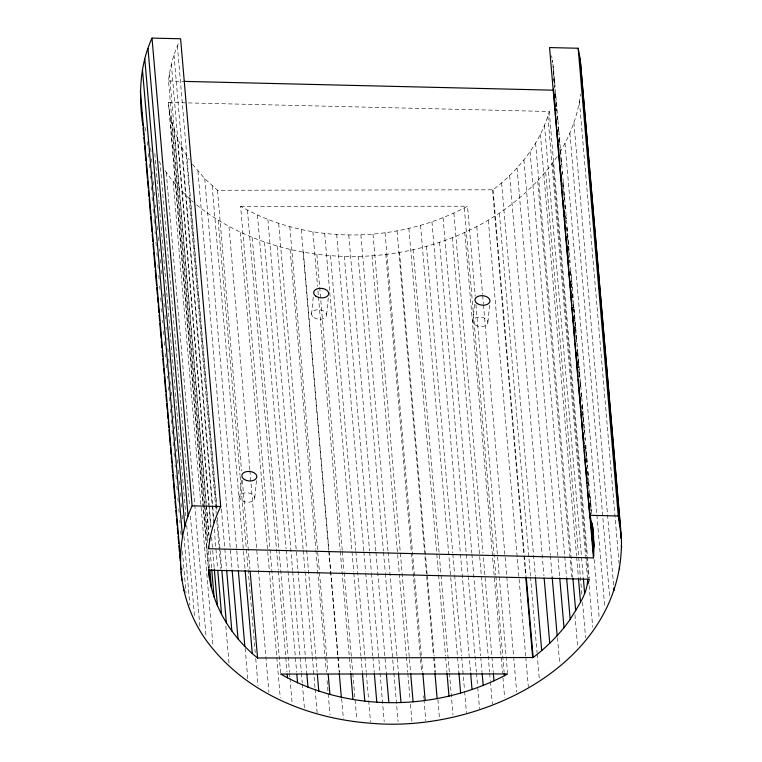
<?xml version="1.0" encoding="UTF-8"?>
<svg xmlns="http://www.w3.org/2000/svg" width="762" height="762" viewBox="0 0 762 762"><rect width="100%" height="100%" fill="white"/><g stroke="black" fill="none" stroke-linecap="round" stroke-linejoin="round"><path stroke-width="0.57" stroke-dasharray="3.81 2.86" d="M553.888 81.305L553.612 69.599L552.469 60.312L554.803 87.544M239.763 497.338L241.497 479.574M254.775 497.7L256.508 479.936M311.582 314.144L313.334 296.142M326.612 314.83L328.26 297.952M472.878 321.478L474.631 303.476M487.909 322.164L489.556 305.286M207.712 538.077L168.526 81.01C169.859 67.466 173.488 54.14 179.232 41.796M559.918 152.267C570.624 134.531 578.091 114.681 580.492 94.05M192.443 164.154L204.74 178.66L217.475 190.271L493.043 189.795C518.903 170.078 540.382 143.17 549.269 111.509L168.392 102.441L208.397 568.976M196.577 204.94C302.19 288.836 479.784 268.738 557.422 156.172M280.607 672.875L240.611 206.331C309.439 245.526 398.345 243.526 467.516 206.207L475.231 296.199M240.611 206.331L467.516 206.207M168.526 81.01L182.785 81.353M165.068 170.698C173.041 182.337 182.575 192.929 193.3 202.101M168.392 102.441C170.24 122.901 177.632 142.78 189.319 159.658M159.087 161.239L160.153 163.182L189.595 506.578M144.875 127.092L146.59 133.321M551.526 55.721L552.002 58.017M579.453 101.536L619.039 563.337M573.919 122.711L613.61 585.692M569.881 133.093L609.571 596.084M565.023 143.294L596.789 513.921M596.894 515.102L604.809 607.466M553.612 69.599L557.87 119.339M557.974 120.52L558.784 129.988M558.889 131.178L562.547 173.803M562.947 178.537L566.404 218.799M566.499 219.98L570.157 262.614M570.557 267.348L574.015 307.61M574.11 308.791L576.958 341.947M577.063 343.129L577.767 351.425M577.872 352.606L581.625 396.421M581.73 397.602L585.378 440.226M585.788 444.96L589.236 485.223M589.645 489.956L591.779 514.826M555.317 93.469L555.927 100.574M556.022 101.756L556.841 111.233M557.241 115.967L557.546 119.52M558.155 126.625L558.46 130.178M559.07 137.274L559.679 144.38M560.089 149.123L560.699 156.229M560.794 157.41L561.404 164.516M562.013 171.621L562.213 173.984M562.928 182.27L563.537 189.376M563.642 190.567L564.452 200.035M564.861 204.768L565.261 209.512M565.766 215.427L566.071 218.98M566.785 227.267L568.309 245.031M568.414 246.221L569.014 253.317M569.624 260.423L569.833 262.795M570.538 271.082L572.062 288.846M572.472 293.58L572.872 298.313M573.386 304.238L573.691 307.791M573.786 308.972L574.091 312.525M574.196 313.715L575.92 333.842M576.024 335.023L576.634 342.128M577.244 349.234L577.444 351.606M577.548 352.787L577.853 356.34M577.948 357.521L578.863 368.179M578.968 369.36L579.682 377.657M580.082 382.391L580.492 387.125M580.996 393.049L581.301 396.602M582.016 404.889L583.54 422.653M583.635 423.834L584.349 432.121M584.854 438.045L585.054 440.407M585.464 445.151L587.292 466.458M587.692 471.202L588.102 475.936M588.607 481.851L588.912 485.404M589.626 493.7L591.15 511.454M553.984 78.953L554.698 87.249M555.308 94.355L555.917 101.451M556.012 102.641L556.727 110.928M557.232 116.853L557.441 119.215M558.146 127.502L558.756 134.607M559.165 139.351L559.67 145.266M560.08 150L560.584 155.924M560.994 160.658L561.299 164.211M562.004 172.498L562.204 174.869M562.918 183.156L563.423 189.081M563.832 193.815L564.337 199.739M564.852 205.654L565.156 209.207M565.756 216.313L565.966 218.684M566.776 228.152L567.385 235.258M567.49 236.439L568.195 244.735M568.604 249.469L568.909 253.022M570.528 271.967L571.138 279.073M571.548 283.807L571.957 288.541M572.462 294.465L572.767 298.018M573.376 305.124L573.576 307.486M573.681 308.677L573.986 312.23M574.386 316.963L575.815 333.537M576.215 338.28L576.52 341.833M577.434 352.482L577.739 356.035M578.148 360.778L578.758 367.875M579.158 372.618L579.672 378.533M580.072 383.276L580.377 386.829M580.987 393.925L581.187 396.297M582.006 405.775L582.616 412.871M582.711 414.061L583.425 422.348M583.93 428.273L584.34 433.007M585.559 447.218L586.473 457.867M586.569 459.057L587.178 466.163M587.692 472.078L588.093 476.822M588.597 482.737L588.902 486.289M589.617 494.576L590.226 501.682M590.331 502.863L591.036 511.159M594.169 559.413L599.151 617.439M549.269 111.509L589.264 578.053M552.907 162.973L586.607 556.089M586.711 557.279L588.54 578.587M589.15 585.692L592.703 627.136M547.907 116.262L587.492 578.063M544.516 125.378L583.292 577.71M545.697 172.364L578.587 556.022M578.691 557.203L581.939 595.093M582.549 602.199L585.597 637.718M540.401 134.341L576.539 555.879M576.644 557.07L578.368 577.196M535.581 143.104L572.843 577.672M537.762 181.423L571.671 576.92M574.919 614.81L577.663 646.776M530.076 151.648L564.69 555.431M564.794 556.612L566.518 576.739M523.894 159.925L559.632 576.729M517.074 167.907L550.269 555.117M550.488 555.965L552.202 577.615M557.498 637.67L559.727 663.721M509.645 175.574L543.954 575.796M501.615 182.88L535.324 576.005M499.396 213.531L530.466 575.872M530.562 577.053L537.058 652.834M537.162 654.025L539.296 678.885M493.043 189.795L524.304 554.507M524.408 555.688L526.132 575.815M492.595 190.119L523.856 554.831M523.961 556.012L525.685 576.139M488.337 220.37L525.694 656.12M525.799 657.311L528.333 686.914M476.783 226.676L482.565 294.17M482.67 295.361L483.375 303.647M483.479 304.829L506.73 575.996M506.825 577.177L516.674 692.039M475.945 304.495L507.511 672.751M464.325 207.997L495.795 575.072M495.9 576.253L504.12 672.17M464.763 232.429L502.52 672.922M502.93 677.656L504.654 697.782M453.885 213.122L483.022 552.964M483.422 557.698L491.852 655.987M491.957 657.168L493.271 672.56M452.333 237.601L481.27 575.072M481.365 576.253L489.585 672.17M489.69 673.351L490.299 680.456M490.404 681.647L492.328 704.145M443.074 217.751L471.802 552.85M471.907 554.041L480.641 655.872M480.736 657.054L482.06 672.446M439.55 242.173L468.068 574.91M468.173 576.091L476.393 672.008M476.498 673.189L477.612 686.219M477.717 687.4L479.546 708.717M431.949 221.856L470.621 672.998M426.444 246.126L452.742 552.812M452.838 553.993L454.571 574.129M454.666 575.31L461.572 655.825M461.677 657.015L464.515 690.172M464.62 691.353L466.439 712.67M420.538 225.428L458.905 673.017M413.09 249.45L440.903 573.891M441.007 575.081L449.332 672.179M449.428 673.36L452.98 714.804M408.889 228.438L438.531 574.196M438.636 575.386L445.532 655.901M445.637 657.082L446.961 672.484M399.526 252.117L427.139 574.196M427.244 575.386L434.14 655.901M434.245 657.082L435.569 672.484M437.902 699.716L439.522 718.661M397.05 230.896L433.492 655.987M433.597 657.168L434.921 672.56M385.077 232.772L422.739 672.074M385.81 254.137L421.643 672.132M423.682 695.811L423.882 698.183M423.986 699.364L425.806 720.681M372.999 234.067L410.566 672.189M371.999 255.489L399.202 572.833M399.307 574.015L406.308 655.72M406.413 656.901L407.737 672.294M407.832 673.475L410.07 699.526M410.47 704.269L411.994 722.024M360.883 234.782L387.982 550.936M388.087 552.117L398.44 672.894M358.14 256.165L383.419 551.012M383.524 552.193L385.248 572.329M385.353 573.51L398.04 721.528M348.758 234.896L375.866 551.059M375.971 552.24L386.324 673.017M344.3 256.175L369.57 551.021M369.675 552.202L371.399 572.338M371.504 573.519L384.191 721.528M336.69 234.429L363.788 550.593M363.893 551.774L365.617 571.9M365.722 573.091L372.828 655.977M372.932 657.158L374.247 672.551M330.517 255.508L355.797 550.354M355.892 551.536L364.827 655.739M364.931 656.92L366.246 672.322M366.351 673.503L368.589 699.554M368.684 700.735L370.513 722.052M324.707 233.382L329.689 291.398M329.784 292.589L353.749 572.033M353.844 573.214L360.95 656.111M361.055 657.292L362.369 672.684M316.859 254.175L319.602 286.15M319.697 287.331L342.233 550.202M342.338 551.383L344.062 571.519M344.167 572.7L352.692 672.17M352.796 673.351L356.749 719.528M312.877 231.743L317.544 286.207M317.954 290.951L318.364 295.685M318.459 296.866L340.185 550.269M340.29 551.45L350.644 672.227M303.371 252.174L337.985 655.958M338.09 657.139L339.414 672.532M341.643 698.583L343.367 718.709M301.238 229.524L328.746 550.421M328.841 551.602L337.776 655.806M337.88 656.987L339.204 672.389M289.827 226.743L319.364 571.319M319.469 572.51L327.993 671.97M290.112 249.517L315.792 549.097M315.897 550.278L326.355 672.246M327.06 680.533L330.013 714.87M278.702 223.409L306.61 549.04M306.715 550.221L317.173 672.189M277.13 246.212L303.124 549.345M303.219 550.526L304.952 570.652M305.048 571.843L312.258 655.911M312.363 657.092L315.001 687.886M315.097 689.067L317.135 712.746M267.891 219.523L297.942 570.024M298.047 571.205L306.772 673.037M264.49 242.268L292.608 570.271M292.703 571.452L301.333 672.103M301.438 673.284L302.247 682.762M302.352 683.943L304.381 707.622M257.461 215.113L286.083 549.031M286.188 550.212L287.912 570.347M288.017 571.529L296.647 672.179M252.222 237.715L288.055 655.701M288.15 656.882L289.474 672.274M289.579 673.465L289.884 677.018M289.979 678.199L292.113 703.069M247.431 210.188L278.292 570.157M278.397 571.348L287.026 671.989M240.382 232.553L269.31 570.024M269.415 571.205L280.273 697.906M229.019 226.819L249.831 469.554M249.926 470.745L258.356 569.024M258.461 570.205L268.91 692.172M217.475 190.271L241.535 470.906M242.345 480.374L249.955 569.185M218.18 220.523L240.001 475.107M240.106 476.288L246.297 548.516M246.393 549.697L255.232 652.72M255.737 658.635L258.07 685.876M212.169 185.804L245.059 569.452M204.74 178.66L238.449 570.109M245.154 648.262L247.898 680.228M197.93 171.136L232.143 570.186M221.399 509.045L226.581 569.433M177.384 45.815L217.18 509.988M186.261 155.124L216.208 504.434M216.303 505.616L216.818 511.54M217.322 517.465L221.685 568.376M189.195 198.549L216.198 513.521M216.799 520.627L220.961 569.176M225.838 626.012L229.086 663.902M174.003 54.931L213.789 519.103M181.451 146.685L212.103 504.292M212.207 505.473L213.427 519.684M214.236 529.152L217.589 568.233M171.345 64.17L209.112 504.654M209.217 505.835L211.045 527.152M177.346 138.017L210.741 527.58M211.55 537.058L214.293 569.024M169.45 73.485L206.397 504.501M206.502 505.692L209.036 535.286M173.965 129.13L206.14 504.492M206.245 505.673L208.778 535.276M210.102 550.669L211.626 568.433M171.326 120.072L207.664 543.982M208.274 551.088L209.798 568.852M169.431 110.881L206.683 545.449M206.788 546.63L208.712 569.128M173.193 181.623L212.989 645.795M166.287 172.574L206.083 636.746M190.405 516.045L199.854 626.164M154.819 153.486L185.88 515.826M186.69 525.294L194.605 617.658M150.695 148.257L151 151.809M151.609 158.915L151.914 162.468M152.724 171.936L152.924 174.308M153.533 181.413L153.838 184.966M154.448 192.072L154.753 195.624M155.562 205.092L155.772 207.464M156.477 215.751L156.686 218.123M157.391 226.409L157.696 229.962M158.305 237.068L158.61 240.621M159.325 248.907L159.525 251.27M160.239 259.566L160.544 263.119M161.153 270.215L161.458 273.768M163.182 293.903L163.382 296.266M163.992 303.371L164.297 306.924M165.011 315.211L165.306 318.764M166.021 327.06L166.221 329.422M166.935 337.709L167.135 340.081M167.85 348.367L168.154 351.92M168.764 359.026L169.069 362.579M169.878 372.056L170.078 374.418M170.688 381.524L170.993 385.077M171.602 392.182L171.907 395.735M172.726 405.203L172.926 407.575M173.631 415.862L173.841 418.233M174.546 426.52L174.755 428.892M175.46 437.178L175.765 440.731M176.479 449.018L176.679 451.39M177.394 459.677L177.698 463.229M178.308 470.335L178.613 473.888M179.222 480.993L179.527 484.546M180.232 492.833L180.537 496.386M181.146 503.492L181.451 507.044M182.166 515.331L182.47 518.884M183.985 536.639L189.881 605.323M147.304 141.618L147.609 145.171M148.314 153.457L148.619 157.01M149.228 164.116L149.533 167.669M150.247 175.955L150.447 178.318M151.162 186.614L151.467 190.167M152.076 197.263L152.381 200.816M153.086 209.112L153.391 212.665M154 219.761L154.305 223.314M155.019 231.61L155.219 233.972M155.934 242.259L156.239 245.812M156.839 252.917L157.143 256.47M157.858 264.757L158.163 268.31M158.772 275.415L159.077 278.968M159.687 286.074L159.991 289.627M160.696 297.913L161.001 301.466M161.611 308.572L161.915 312.125M162.63 320.411L162.83 322.783M163.544 331.07L163.849 334.623M164.459 341.728L164.763 345.281M165.468 353.568L165.773 357.121M166.383 364.226L166.688 367.779M167.402 376.066L167.602 378.438M168.316 386.725L168.621 390.277M169.231 397.383L169.535 400.936M170.24 409.223L170.545 412.775M171.155 419.881L171.46 423.434M172.069 430.54L172.374 434.092M173.088 442.379L173.393 445.932M174.003 453.038L174.308 456.59M175.012 464.877L175.212 467.239M175.927 475.536L176.232 479.088M176.841 486.194L177.146 489.737M177.86 498.034L178.165 501.587M178.775 508.692L179.07 512.235M179.784 520.532L179.984 522.894M180.699 531.19L181.004 534.733M182.423 551.317L185.976 592.76M181.908 568.166L182.108 570.538M242.249 500.777A7.534 4.753 5.6 0 0 254.622 498.929A7.534 4.753 5.6 0 0 244.926 492.852A7.534 4.753 5.6 0 0 242.249 500.777M313.887 317.621A7.534 4.753 5.6 0 0 326.393 316.049A7.534 4.753 5.6 0 0 317.002 309.782A7.534 4.753 5.6 0 0 313.887 317.621M475.183 324.955A7.534 4.753 5.6 0 0 487.69 323.393A7.534 4.753 5.6 0 0 478.298 317.116A7.534 4.753 5.6 0 0 475.183 324.955"/><path stroke-width="1.14" d="M208.426 546.364L208.626 548.735L593.474 557.908L594.084 546.678L592.798 526.666M142.865 125.435C138.598 96.126 139.465 65.437 152.019 38.1L180.613 38.786L220.713 506.501C214.265 519.732 210.026 534.076 208.626 548.735M593.703 537.324L592.569 528.037L589.645 515.293L549.545 47.568L578.158 48.254L580.158 58.779L621.382 537.143C625.497 663.645 481.155 733.454 370.618 723.233C311.763 718.89 251.755 695.544 213.293 649.348C179.889 610.41 170.688 552.698 192.119 505.825L152.019 38.1M555.098 110.309L553.603 88.335M587.997 583.987L589.369 579.234L208.493 570.167C211.417 604.752 230.876 636.422 257.566 657.997L533.143 657.52C547.268 646.7 559.946 633.955 570.176 619.373C577.272 607.143 587.75 593.788 587.597 579.253M504.425 675.723L507.616 673.932L280.711 674.056C348.491 712.708 435.664 711.175 504.425 675.723L504.215 673.351M183.966 81.382L553.374 90.183M192.119 505.825L220.713 506.501M589.645 515.293L618.258 515.979L621.382 537.143M141.742 112.414L142.142 114.519M580.158 58.779L620.258 526.504M583.273 100.251L583.473 102.613M584.797 118.005L584.997 120.377M587.835 153.533L588.045 155.896M589.359 171.298L589.559 173.66M590.883 189.052L591.083 191.424M592.407 206.816L592.607 209.188M593.931 224.58L594.131 226.943M594.741 234.048L594.941 236.42M599.313 287.341L599.513 289.703M603.875 340.624L604.076 342.986M608.447 393.906L608.648 396.278M613.01 447.189L613.219 449.561M617.582 500.472L617.782 502.844M619.106 518.236L619.306 520.608M620.63 536L620.83 538.363M621.44 545.468L621.64 547.84M578.158 48.254L618.258 515.979M619.344 566.89L619.554 569.262M613.81 588.064L614.01 590.436M592.16 523.294L592.569 528.037M592.055 522.999L594.084 546.678M590.474 516.474L590.674 518.846M554.107 94.259L554.307 96.622M554.917 103.727L555.127 106.099M555.631 112.024L555.831 114.386M556.336 120.31L556.641 123.863M557.155 129.778L557.355 132.15M557.965 139.255L558.165 141.618M558.679 147.542L558.879 149.914M559.489 157.02L559.689 159.382M560.194 165.306L560.403 167.669M560.908 173.593L561.213 177.146M561.718 183.061L562.023 186.614M562.537 192.538L562.737 194.91M563.242 200.825L563.547 204.378M564.051 210.302L564.261 212.665M564.766 218.589L565.071 222.142M565.48 226.876L565.785 230.429M566.29 236.353L566.595 239.906M567.099 245.821L567.309 248.193M567.814 254.108L568.119 257.661M568.623 263.585L568.823 265.957M569.338 271.872L569.643 275.425M570.147 281.349L570.347 283.712M570.862 289.636L571.167 293.189M571.671 299.104L571.871 301.476M572.376 307.4L572.681 310.953M573.195 316.868L573.395 319.24M574.005 326.346L574.205 328.708M574.719 334.632L574.919 337.004M575.424 342.919L575.729 346.472M576.234 352.396L576.443 354.759M576.948 360.683L577.253 364.236M577.758 370.151L577.967 372.523M578.577 379.628L578.777 382M579.282 387.915L579.482 390.287M579.996 396.202L580.301 399.755M580.806 405.679L581.006 408.041M581.52 413.966L581.825 417.519M582.33 423.443L582.53 425.806M583.14 432.911L583.34 435.283M583.854 441.198L584.054 443.57M584.559 449.494L584.864 453.038M585.378 458.962L585.578 461.334M586.083 467.249L586.388 470.802M586.892 476.726L587.102 479.088M587.712 486.194L587.912 488.566M588.416 494.49L588.626 496.853M589.131 502.777L589.436 506.33M589.94 512.245L590.14 514.617M590.35 516.988L593.693 556.06M555.308 112.681L556.622 128.073M556.822 130.445L559.67 163.592M559.87 165.964L561.194 181.356M561.394 183.728L564.232 216.884M564.442 219.246L565.756 234.639M565.966 237.011L568.804 270.167M569.004 272.539L570.328 287.931M570.528 290.293L571.852 305.686M572.052 308.058L573.376 323.45M573.576 325.822L574.891 341.214M575.1 343.576L576.415 358.978M576.624 361.34L577.939 376.733M578.148 379.105L579.463 394.497M579.663 396.869L580.273 403.974M580.482 406.337L580.987 412.261M581.187 414.623L582.511 430.025M582.711 432.387L584.035 447.78M584.235 450.152L584.845 457.257M585.045 459.619L585.559 465.544M585.759 467.916L587.073 483.308M587.283 485.67L588.597 501.063M588.807 503.434L589.417 510.54M589.617 512.912L593.474 557.908M583.397 578.891L584.616 593.103M578.472 578.377L580.501 602.066M572.938 578.863L575.681 610.829M566.623 577.929L570.176 619.373M559.737 577.92L563.994 627.65M552.202 577.615L557.174 635.632M544.154 578.168L549.735 643.29M535.419 577.186L541.715 650.596M526.237 577.005L533.143 657.52M525.79 577.329L532.686 657.844M493.376 673.741L493.986 680.847M482.165 673.637L483.175 685.476M470.621 672.998L472.04 689.581M458.905 673.017L460.629 693.144M447.056 673.665L448.989 696.163M435.016 673.751L437.15 698.611M422.834 673.256L425.177 700.488M410.661 673.37L413.099 701.792M398.545 674.084L400.983 702.497M386.42 674.208L388.858 702.621M374.352 673.741L376.79 702.154M362.474 673.865L364.808 701.107M350.739 673.418L352.977 699.468M339.3 673.57L341.328 697.249M328.193 674.341L329.927 694.468M317.373 674.551L318.792 691.134M306.876 674.218L307.991 687.248M296.847 674.551L297.561 682.838M287.226 674.36L287.531 677.913M250.155 571.557L257.566 657.997M245.164 570.643L252.27 653.529M238.344 570.595L244.84 646.376M232.143 570.186L238.03 638.861M226.685 570.614L231.858 631.012M221.894 570.748L226.352 622.849M213.893 520.284L214.093 522.656M217.789 570.595L221.542 614.41M214.293 569.024L217.437 605.733M209.34 538.839L209.55 541.211M211.731 569.614L214.065 596.856M209.902 570.033L211.417 587.797M208.712 569.128L209.531 578.606M147.99 48.482L188.081 516.207M144.79 59.017L184.89 526.742M142.446 69.656L182.547 537.381M183.537 587.111L183.842 590.664M140.36 91.078L180.461 558.803M143.065 127.806L143.675 134.912M143.875 137.284L144.389 143.199M144.59 145.571L145.904 160.963M146.114 163.325L147.428 178.727M147.637 181.089L148.247 188.195M148.447 190.567L148.952 196.482M149.152 198.853L150.476 214.246M150.676 216.618L152 232.01M152.2 234.372L152.81 241.478M153.01 243.85L153.524 249.774M153.724 252.136L155.048 267.529M155.248 269.9L156.562 285.293M156.772 287.665L157.382 294.77M157.582 297.132L158.086 303.057M158.296 305.419L158.906 312.525M159.106 314.897L159.61 320.812M159.81 323.183L161.134 338.576M161.334 340.947L161.944 348.053M162.154 350.415L162.658 356.34M162.858 358.712L163.468 365.808M163.668 368.179L164.182 374.104M164.382 376.466L165.706 391.858M165.906 394.23L166.516 401.336M166.716 403.708L167.23 409.623M167.43 411.994L168.04 419.1M168.24 421.462L168.745 427.387M168.954 429.758L170.269 445.151M170.478 447.513L171.079 454.619M171.288 456.99L171.793 462.905M171.993 465.277L172.603 472.383M172.812 474.755L173.317 480.67M173.517 483.041L174.841 498.434M175.041 500.796L175.651 507.902M175.851 510.273L176.365 516.198M176.565 518.56L177.175 525.666M177.375 528.037L177.889 533.952M178.089 536.324L178.699 543.43M178.899 545.792L179.403 551.717M179.613 554.088L180.223 561.194M180.423 563.556L180.927 569.481M181.137 571.843L181.842 580.139M581.282 69.418L581.425 75.362M315.973 296.247A7.534 4.753 5.6 0 0 328.479 294.675A7.534 4.753 5.6 0 0 319.087 288.398A7.534 4.753 5.6 0 0 315.973 296.247M244.326 479.46A7.534 4.753 5.6 0 0 256.699 477.612A7.534 4.753 5.6 0 0 247.012 471.526A7.534 4.753 5.6 0 0 244.326 479.46M477.269 303.581A7.534 4.753 5.6 0 0 489.776 302.009A7.534 4.753 5.6 0 0 480.384 295.742A7.534 4.753 5.6 0 0 477.269 303.581"/></g></svg>
